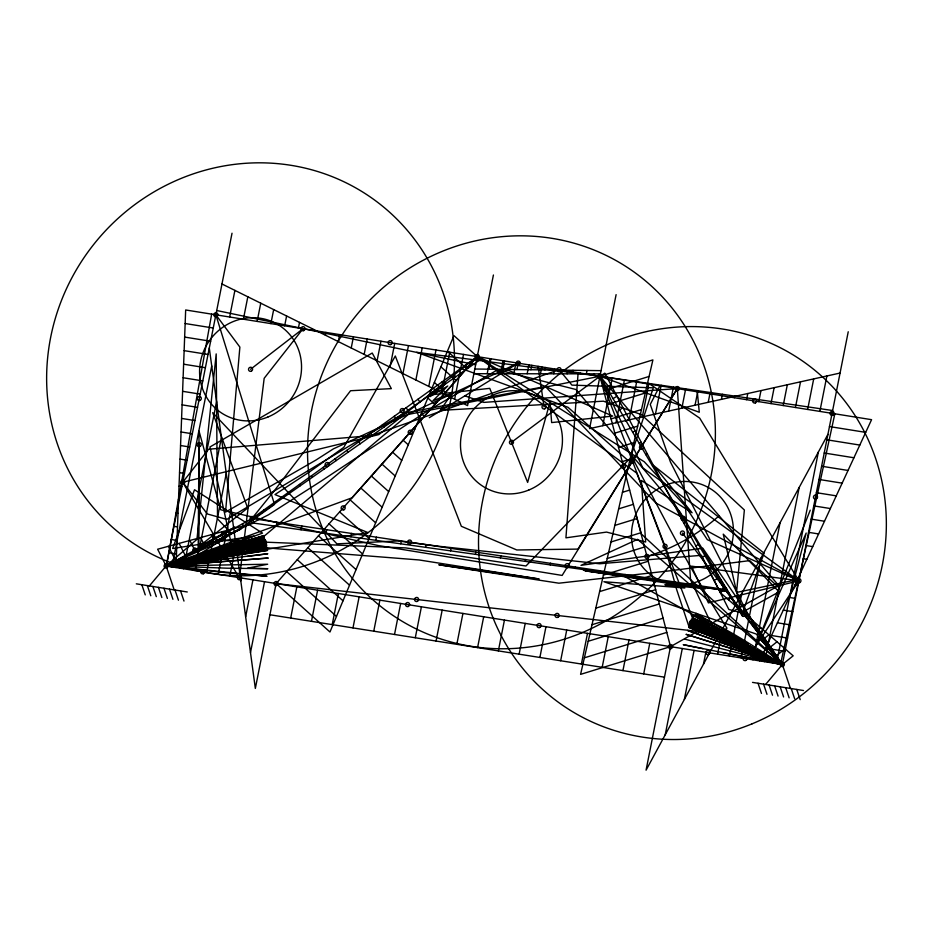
<?xml version="1.0" encoding="UTF-8"?>
<svg xmlns="http://www.w3.org/2000/svg" width="933" height="933" viewBox="0 0 933 933"><rect width="100%" height="100%" fill="white"/><g stroke="black" fill="none" stroke-linecap="round" stroke-linejoin="round"><path stroke-width="1.4" d="M199.161 444.644L198.881 547.799L235.034 527.098L198.426 546.913L247.677 508.007L212.701 412.689L336.906 543.846L398.088 540.965L438.277 546.19L599.581 563.765L701.476 555.31L728.836 609.447L748.348 614.59L782.355 664.518L790.414 688.437M175.964 567.544L185.667 309.978L871.574 419.675L759.754 660.902M578.122 372.734L565.934 537.84L606.532 532.09L645.659 542.003L641.356 480.46L692.099 512.777L654.138 465.94L764.08 553.152L742.668 612.071L779.067 591.837L723.25 534.143L742.132 615.768L710.829 563.987L742.656 615.418L679.982 511.902L575.883 389.481L497.604 369.748L425.74 412.001L321.255 481.043L268.529 514.771L231.361 533.408L217.529 518.865L216.188 353.91L196.945 539.379L166.144 565.969L149.385 585.924M239.443 577.737L264.179 378.285L303.003 328.743L250.557 369.293M166.517 566.028L211.663 314.129M276.156 526.27L276.914 522.235M301.067 529.781L301.791 525.967M325.99 533.291L326.667 529.687M350.901 536.802L351.531 533.408M375.812 540.312L376.407 537.14M400.724 543.822L401.272 540.86M425.635 547.333L426.148 544.58M450.546 550.843L451.024 548.312M475.457 554.354L475.888 552.033M500.368 557.864L500.764 555.753M525.279 561.374L525.629 559.485M550.19 564.885L550.505 563.205M575.101 568.395L575.381 566.926M600.012 571.906L600.246 570.658M624.923 575.416L625.122 574.378M649.835 578.927L649.998 578.098M674.746 582.437L674.862 581.83M174.203 589.889L166.144 565.969L232.025 233.215M171.929 566.891L211.721 365.911M229.635 316.998L234.906 290.385M183.498 568.745L216.573 401.75M243.385 319.203L247.828 296.787M195.079 570.599L221.413 437.589M206.648 572.454L226.264 473.428M257.146 321.407L260.75 303.19M218.229 574.296L231.104 509.266M270.897 323.599L273.672 309.593M229.798 576.151L235.956 545.094M284.658 325.804L286.606 315.984M240.796 580.932L241.379 578.005M298.42 328.008L299.528 322.386M245.647 616.771L252.948 579.848M312.112 330.504L312.45 328.789M250.487 652.61L264.529 581.702M325.384 335.192L325.932 332.405M338.306 341.595L339.694 334.609M290.688 618.043L296.857 586.88M351.228 347.997L353.444 336.801M311.459 621.331L317.617 590.192M364.162 354.4L367.205 339.006M377.084 360.791L380.967 341.21M332.218 624.62L338.376 593.516M390.006 367.194L394.717 343.402M402.939 373.597L408.479 345.607M352.989 627.897L359.135 596.84M415.861 379.999L422.229 347.811M373.76 631.186L379.894 600.152M428.783 386.402L435.991 350.003M441.706 392.805L449.753 352.207M394.519 634.475L400.654 603.476M454.639 399.207L463.503 354.412M415.29 637.752L421.413 606.8M493.417 275.013L467.561 405.61L221.972 283.982M487.201 373.701L490.175 358.669M488.834 369.188L490.898 358.785M436.049 641.041L442.172 610.112M500.52 373.725L503.097 360.733M502.864 369.375L504.531 360.966M456.82 644.33L462.931 613.436M513.838 373.748L516.007 362.809M516.894 369.55L518.153 363.147L333.384 448.878L315.821 460.132L225.541 512.1L239.874 347.088L215.873 314.806L274.524 504.45L240.469 528.661L166.144 565.969L157.63 549.21L254.336 523.016L252.05 518.515L477.264 356.604L612.724 416.083L551.648 422.579L550.027 402.088L527.646 482.419L489.755 388.35L428.702 395.079L445.869 383.171L429.891 396.7L447.77 385.982L432.912 400.77L452.167 393.096L440.271 410.38L603.406 401.178L641.368 414.59L744.371 509.978L736.545 592.455L796.91 579.708L655.876 503.027L545.397 386.507L404.071 413.144L226.824 519.389L207.394 513.99L182.716 482.244L208.595 449.216L371.626 435.594L559.054 369.69L571.929 385.119L653.263 387.813L631.151 455.444C661.649 513.803 691.668 572.524 726.947 628.177A39.128 37.378 -52.9 0 0 719.005 638.708L720.241 636.516L738.47 644.971L719.81 637.461L738.213 645.531L719.681 637.764L750.878 651.246M527.157 373.771L528.918 364.873M530.912 369.736L531.787 365.328M477.579 647.607L483.691 616.76M540.475 373.783L541.84 366.937M544.942 369.923L545.42 367.509M498.35 650.896L504.45 620.072M553.794 373.806L554.75 369.001M567.112 373.83L567.661 371.066M572.687 371.87L573.002 370.284M519.121 654.185L525.209 623.396M580.431 373.853L580.571 373.13M586.321 374.051L587.02 370.471M593.493 375.194L593.75 373.865M539.88 657.462L545.968 626.719M616.107 294.641L589.574 428.62L840.062 373.048M602.753 425.693L612.188 378.063M560.651 660.751L566.728 630.032M615.943 422.766L624.434 379.871M629.122 419.838L636.679 381.679M581.411 664.039L587.487 633.355M642.312 416.923L648.925 383.475M602.182 667.317L608.246 636.679M655.491 413.995L661.182 385.282M668.681 411.068L673.428 387.09M622.941 670.605L629.005 639.991M681.86 408.141L685.673 388.886M695.038 405.225L697.919 390.694M643.712 673.894L649.765 643.315M708.229 402.298L710.165 392.501M721.407 399.371L722.41 394.297M665.206 734.819L682.291 648.517M734.341 397.726L734.656 396.105M684.344 699.47L694.07 650.406M746.563 399.674L747.776 393.528M703.494 664.133L705.838 652.284M758.774 401.633L760.966 390.6M717.605 654.161L722.632 628.795M770.996 403.581L774.145 387.673M729.384 656.051L741.77 593.458M783.207 405.54L787.324 384.746M741.152 657.928L760.92 558.109M795.429 407.488L800.514 381.83M752.919 659.818L780.058 522.772M807.651 409.447L813.693 378.903M764.698 661.695L799.196 487.434M819.862 411.395L826.883 375.976M776.466 663.573L818.346 452.097M848.237 331.763L782.355 664.518L765.596 684.472M780.536 664.226L834.848 413.797M790.508 593.563L806.182 533.046L755.823 646.079L798.928 580.793L699.692 418.112L649.998 384.233M755.823 646.079L810.252 510.176M659.911 385.819L650.254 404.409L670.407 461.94L752.989 624.06L776.629 656.634L762.891 641.997L782.355 664.518L793.178 655.817L720.334 592.7L724.603 589.271L599.942 376.232L416.643 352.301L567.964 407.278L627.991 460.47L525.955 565.993L405.808 547.916L222.917 540.405L166.144 565.969L782.355 664.518L702.782 548.172L580.979 565.34L637.577 539.332L782.355 664.518L722.877 652.657M827.909 434.416L646.068 770.157L670.524 646.639L599.942 376.232L604.806 373.177L720.136 592.082L724.603 589.271L782.355 664.518L683.248 644.668L703.05 648.68M719.226 638.3L721.606 634.417M719.681 637.484L722.002 633.857M720.649 635.874L722.842 632.737M722.387 633.332L724.3 630.965M723.973 631.338L725.594 629.542M682.443 533.058L782.355 664.518L726.784 641.099L689.09 627.011L676.273 588.42L665.637 549.071L636.796 473.171L477.264 356.604L351.963 497.825L166.144 565.969L226.591 572.804L267.036 576.291L166.144 565.969L252.05 518.515L724.568 589.458L251.245 522.76L252.05 518.515L252.528 519.215L479.62 360.08L477.264 356.604L453.939 335.623L329.955 632.003L276.11 583.557L477.264 356.604L644.26 461.753L685.172 505.954L707.296 539.636L798.928 580.793L708.404 602.905L691.435 566.156L798.928 580.793L642.802 467.911L599.942 376.232L408.386 414.427L264.401 535.95L245.017 541.443M728.428 599.721L731.017 597.633M736.522 606.73L737.443 605.995M743.858 614.357L744.616 613.739M750.272 622.719L752.709 620.76M756.686 631.081L760.803 627.769M763.101 639.443L768.897 634.778M769.515 647.794L776.991 641.787M775.929 656.156L785.085 648.808M477.264 356.604L378.891 434.58L182.716 482.244L239.384 578.04M511.459 442.3L599.942 376.232L652.902 359.905L580.571 674.372L670.524 646.639L778.752 585.574L599.942 376.232L832.644 410.532M606.508 387.44L610.882 384.699M613.074 398.659L616.946 396.222M619.629 409.867L623.022 407.744M626.195 421.086L629.087 419.267M632.749 432.294L635.163 430.778M639.315 443.502L641.228 442.3M645.869 454.721L647.304 453.823M652.435 465.929L653.368 465.345M677.65 511.436L678.676 510.783M683.714 522.958L685.242 522.002M689.79 534.469L691.796 533.209M695.855 545.992L698.362 544.429M701.931 557.514L704.928 555.636M707.995 569.037L711.482 566.844M714.072 580.559L718.048 578.063M429.297 417.681L518.153 363.147M227.162 558.867L166.144 565.969L240.562 528.883L166.144 565.969L227.127 568.197L267.841 568.71L247.502 568.162L267.678 564.232L166.144 565.969L240.679 529.139L166.144 565.969L268.051 558.062L166.144 565.969L254.429 538.586L175.532 563.054L234.615 544.359M212.094 552.476L231.909 546.715L209.96 446.965L372.232 353.036L391.347 388.629L350.563 390.729L274.232 490.851L247.875 523.506L198.123 554.972L217.727 548.231L198.169 554.96L199.056 431.174L220.689 509.768L378.25 545.56L562.144 575.428L677.323 388.606L483.889 402.391L464.844 395.872M210.963 551.135L230.509 544.405L198.228 555.018M211.686 551.846L231.162 545.642M217.867 548.499L198.274 555.112L231.314 545.432L231.641 545.957L198.717 555.695L231.442 545.63L229.88 543.368L237.052 544.779L277.428 548.779L419.139 559.963L539.099 578.985L458.989 566.996L519.005 576.384L438.813 564.768L558.902 583.195L668.401 570.973L749.7 560.616L779.148 587.837M198.846 555.881L230.848 544.732L231.197 545.257L198.729 555.706L218.45 549.362M230.836 544.989L198.752 555.741M247.502 556.395L267.818 553.747L166.144 565.969L264.132 535.53L204.968 553.91L262.535 533.14L194.519 489.743L172.64 548.499L253.741 536.078L175.474 562.786L254.452 538.644L175.532 563.054L254.452 538.656M225.331 547.683L166.144 565.969L267.514 550.4L166.144 565.969L231.606 546.155M211.406 551.66L231.127 545.502M603.663 390.461L649.088 376.454M607.371 404.689L645.286 393.003M611.092 418.929L641.472 409.552M614.8 433.157L637.671 426.101M618.521 447.385L633.869 442.65M622.229 461.625L630.055 459.211M622.451 492.309L629.658 490.082M618.637 508.858L633.379 504.321M614.835 525.407L637.087 518.55M611.022 541.968L640.808 532.778M607.22 558.517L644.516 547.006M603.418 575.066L648.237 561.246M599.604 591.615L651.945 575.474M595.802 608.164L655.666 589.703M591.989 624.725L659.374 603.943M588.187 641.274L663.095 618.171M584.385 657.823L666.803 632.399M225.261 547.426L254.382 538.399M211.873 552.243L231.885 546.621M225.483 548.266L264.226 536.976L166.144 565.969L367.999 532.603L274.955 494.56L309.849 471.666L343.834 447.327L395.312 356.009L461.345 526.294L516.8 549.969L577.947 549.094L677.323 388.606L690.537 579.638L716.311 634.615L736.219 638.23L753.642 648.167A23.966 22.893 -52.9 0 1 752.476 648.785L738.691 644.388L720.078 636.796L718.83 639.047L732.347 643.443M245.566 543.624L264.447 538.178L166.144 565.969L267.211 547.811L226.789 555.112M246.755 549.805L266.92 545.817L166.144 565.969L225.716 549.245M246.545 548.511L266.675 544.254L166.144 565.969L264.785 539.332L225.354 550.517L265.24 540.114L166.144 565.969L226.602 553.829M246.219 546.703L266.278 542.108L166.144 565.969L265.66 540.872L166.144 565.969L266.465 543.053L166.144 565.969L265.427 540.452L166.144 565.969L226.439 552.837M166.144 565.969L265.952 541.408L166.144 565.969L226.194 551.461M473.882 373.69L600.409 373.876M474.804 369.013L601.05 370.646M769.235 649.31L782.355 664.518L623.559 575.871L583.44 570.215L723.833 590.157L585.084 570.821L705.243 588.851L664.891 584.711L684.857 588.012L603.873 581.714L756.208 634.02L782.355 664.518L697.581 631.373L276.11 583.557L255.339 688.437L209.295 347.997M269.929 614.765L664.471 677.171M185.154 323.529L213.249 328.019M829.46 426.568L865.696 432.364M184.652 337.081L210.636 341.245M826.848 439.793L859.806 445.064M184.139 350.645L208.024 354.458M824.236 453.006L853.917 457.765M183.626 364.197L205.4 367.684M821.611 466.232L848.039 470.454M183.113 377.748L202.788 380.897M818.999 479.445L842.149 483.154M182.6 391.312L200.163 394.123M816.375 492.671L836.271 495.855M182.098 404.864L197.551 407.336M813.763 505.884L830.382 508.543M181.585 418.427L194.927 420.561M811.139 519.11L824.492 521.244M181.072 431.979L192.315 433.775M808.526 532.323L818.614 533.944M180.559 445.531L189.702 447M805.902 545.548L812.725 546.633M180.046 459.094L187.078 460.214M803.29 558.762L806.835 559.334M179.544 472.646L184.466 473.439M179.031 486.198L181.842 486.653M795.068 584.723L798.053 585.201M178.401 499.738L179.229 499.878M789.19 597.423L795.441 598.426M176.022 512.998L178.005 513.313M783.3 610.124L792.817 611.64M173.643 526.259L177.503 526.877M777.411 622.812L790.204 624.865M171.264 539.507L176.99 540.429M771.533 635.513L787.58 638.079M168.756 552.744L176.477 553.98M765.643 648.213L784.968 651.304M136.311 583.825L187.276 591.977M752.523 682.385L803.488 690.525M216.724 310.514L475.655 364.756M684.705 639.14L782.355 664.518L641.379 533.991L635.991 514.34M447.408 351.216L466.675 368.547M440.889 366.821L456.085 380.501M434.358 382.413L445.507 392.443M427.839 398.018L434.918 404.386M421.308 413.611L424.328 416.328M413.739 428.27L414.788 429.215M403.149 440.224L408.257 444.808M392.56 452.167L401.738 460.412M381.982 464.109L395.207 476.017M371.392 476.052L388.688 491.609M360.803 487.994L382.157 507.214M350.213 499.948L375.637 522.807M339.624 511.89L369.106 538.411M329.046 523.833L362.587 554.004M318.456 535.775L356.056 569.608M307.867 547.718L349.537 585.201M297.277 559.672L343.006 600.805M286.688 571.614L336.486 616.398M465.415 365.13L467.666 368.453M453.555 373.655L455.712 376.827M441.706 382.168L443.758 385.201M429.845 390.694L431.816 393.574M417.996 399.219L419.862 401.96M406.147 407.733L407.908 410.333M394.286 416.258L395.954 418.707M382.437 424.783L383.999 427.081M370.588 433.297L372.045 435.454M358.727 441.822L360.091 443.84M346.878 450.347L348.137 452.213M335.017 458.861L336.195 460.587M323.168 467.386L324.241 468.961M311.319 475.912L312.287 477.334M299.458 484.425L300.333 485.708M287.609 492.951L288.379 494.093M275.76 501.476L276.425 502.467M263.899 509.989L264.471 510.841M242.498 523.786L243.583 525.932M222.101 531.752L223.407 534.329M211.359 534.656L213.867 539.601M200.607 537.571L204.315 544.884M189.866 540.475L194.775 550.155M179.124 543.391L185.235 555.427M168.372 546.295L175.684 560.698M697.581 631.373L599.942 376.232L699.284 412.246L697.313 391.802M796.759 689.452L800.199 699.622M791.231 688.566L794.659 698.735M785.703 687.679L789.131 697.849M780.163 686.805L783.592 696.963M774.635 685.918L778.064 696.088M769.095 685.032L772.524 695.202M763.567 684.146L766.996 694.315M758.028 683.259L761.468 693.429M180.559 590.904L183.988 601.074M175.019 590.018L178.448 600.187M169.491 589.131L172.92 599.301M163.951 588.245L167.38 598.415M158.423 587.358L161.852 597.528M152.884 586.484L156.312 596.642M147.356 585.597L150.784 595.767M141.828 584.711L145.256 594.881M538.143 366.342L544.032 406.905M719.145 515.786A191.72 183.171 -52.9 0 1 647.001 556.5M693.907 615.803L693.441 618.159L712.066 625.716L747.8 644.003L696.065 613.284L695.295 614.964C726.399 627.524 754.109 646.732 782.355 664.518L686.233 634.37L782.355 664.518L694.91 615.36L782.355 664.518L687.656 630.486L782.355 664.518L692.683 614.835L693.172 618.486L729.163 636.306L782.355 664.518L688.904 627.408L782.355 664.518L728.976 636.644L692.892 619.022L782.355 664.518L689.324 626.498L727.005 640.598L782.355 664.518L728.743 637.087L692.531 619.71L782.355 664.518L689.954 625.017L782.355 664.518L691.516 618.976L690.77 621.914L727.88 637.344L781.784 664.214L693.907 615.803M231.384 545.84L211.663 551.963L231.384 545.84M708.567 632.632L689.604 625.88L689.499 622.008L782.355 664.518L692.076 620.585L782.355 664.518L708.567 632.632M709.068 631.559L690.175 624.644L690.152 620.993L782.355 664.518L690.817 623.151L782.355 664.518L691.516 621.705L782.355 664.518L709.068 631.559M699.82 580.758A52.458 50.114 -52.9 0 0 715.249 492.134A52.458 50.114 -52.9 0 0 632.236 526.282A52.458 50.114 -52.9 0 0 699.82 580.758M751.986 723.868A209.832 200.478 -52.9 0 0 813.681 369.351A209.832 200.478 -52.9 0 0 481.638 505.954A209.832 200.478 -52.9 0 0 751.986 723.868M320.112 560.115A209.832 200.478 -52.9 0 0 381.807 205.587A209.832 200.478 -52.9 0 0 49.764 342.189A209.832 200.478 -52.9 0 0 320.112 560.115M267.946 417.004A52.458 50.114 -52.9 0 0 283.375 328.369A52.458 50.114 -52.9 0 0 200.362 362.517A52.458 50.114 -52.9 0 0 267.946 417.004M581.014 633.122A209.832 200.478 -52.9 0 0 642.709 278.594A209.832 200.478 -52.9 0 0 310.666 415.197A209.832 200.478 -52.9 0 0 581.014 633.122M528.848 490.012A52.458 50.114 -52.9 0 0 544.277 401.377A52.458 50.114 -52.9 0 0 461.264 435.524A52.458 50.114 -52.9 0 0 528.848 490.012M600.642 378.133A2.099 2.006 -52.9 0 0 601.26 374.588A2.099 2.006 -52.9 0 0 597.936 375.952A2.099 2.006 -52.9 0 0 600.642 378.133M559.753 371.602A2.099 2.006 -52.9 0 0 560.36 368.057A2.099 2.006 -52.9 0 0 557.048 369.421A2.099 2.006 -52.9 0 0 559.753 371.602M518.853 365.06A2.099 2.006 -52.9 0 0 519.471 361.514A2.099 2.006 -52.9 0 0 516.147 362.879A2.099 2.006 -52.9 0 0 518.853 365.06M477.964 358.517A2.099 2.006 -52.9 0 0 478.582 354.972A2.099 2.006 -52.9 0 0 475.259 356.336A2.099 2.006 -52.9 0 0 477.964 358.517M252.738 520.427A2.099 2.006 -52.9 0 0 253.356 516.882A2.099 2.006 -52.9 0 0 250.044 518.247A2.099 2.006 -52.9 0 0 252.738 520.427M410.263 544.009A2.099 2.006 -52.9 0 0 410.882 540.464A2.099 2.006 -52.9 0 0 407.558 541.828A2.099 2.006 -52.9 0 0 410.263 544.009M567.777 567.602A2.099 2.006 -52.9 0 0 568.395 564.057A2.099 2.006 -52.9 0 0 565.083 565.421A2.099 2.006 -52.9 0 0 567.777 567.602M725.303 591.184A2.099 2.006 -52.9 0 0 725.921 587.638A2.099 2.006 -52.9 0 0 722.597 589.003A2.099 2.006 -52.9 0 0 725.303 591.184M783.044 666.43A2.099 2.006 -52.9 0 0 783.662 662.885A2.099 2.006 -52.9 0 0 780.338 664.249A2.099 2.006 -52.9 0 0 783.044 666.43M799.628 582.705A2.099 2.006 -52.9 0 0 800.246 579.16A2.099 2.006 -52.9 0 0 796.922 580.524A2.099 2.006 -52.9 0 0 799.628 582.705M816.2 498.98A2.099 2.006 -52.9 0 0 816.818 495.435A2.099 2.006 -52.9 0 0 813.494 496.811A2.099 2.006 -52.9 0 0 816.2 498.98M832.772 415.267A2.099 2.006 -52.9 0 0 833.391 411.721A2.099 2.006 -52.9 0 0 830.078 413.086A2.099 2.006 -52.9 0 0 832.772 415.267M755.403 402.893A2.099 2.006 -52.9 0 0 756.022 399.347A2.099 2.006 -52.9 0 0 752.698 400.712A2.099 2.006 -52.9 0 0 755.403 402.893M678.023 390.507A2.099 2.006 -52.9 0 0 678.641 386.962A2.099 2.006 -52.9 0 0 675.317 388.338A2.099 2.006 -52.9 0 0 678.023 390.507M642.196 449.158A2.099 2.006 -52.9 0 0 642.814 445.612A2.099 2.006 -52.9 0 0 639.49 446.977A2.099 2.006 -52.9 0 0 642.196 449.158M683.749 520.171A2.099 2.006 -52.9 0 0 684.367 516.625A2.099 2.006 -52.9 0 0 681.043 517.99A2.099 2.006 -52.9 0 0 683.749 520.171M744.546 616.27A2.099 2.006 -52.9 0 0 745.164 612.724A2.099 2.006 -52.9 0 0 741.852 614.089A2.099 2.006 -52.9 0 0 744.546 616.27M763.8 641.344A2.099 2.006 -52.9 0 0 764.419 637.799A2.099 2.006 -52.9 0 0 761.095 639.163A2.099 2.006 -52.9 0 0 763.8 641.344M327.821 466.453A2.099 2.006 -52.9 0 0 328.428 462.908A2.099 2.006 -52.9 0 0 325.116 464.272A2.099 2.006 -52.9 0 0 327.821 466.453M402.893 412.491A2.099 2.006 -52.9 0 0 403.499 408.946A2.099 2.006 -52.9 0 0 400.187 410.31A2.099 2.006 -52.9 0 0 402.893 412.491M390.834 344.58A2.099 2.006 -52.9 0 0 391.452 341.035A2.099 2.006 -52.9 0 0 388.128 342.399A2.099 2.006 -52.9 0 0 390.834 344.58M303.703 330.644A2.099 2.006 -52.9 0 0 304.31 327.098A2.099 2.006 -52.9 0 0 300.997 328.463A2.099 2.006 -52.9 0 0 303.703 330.644M216.573 316.707A2.099 2.006 -52.9 0 0 217.179 313.161A2.099 2.006 -52.9 0 0 213.867 314.538A2.099 2.006 -52.9 0 0 216.573 316.707M199.989 400.432A2.099 2.006 -52.9 0 0 200.607 396.887A2.099 2.006 -52.9 0 0 197.283 398.251A2.099 2.006 -52.9 0 0 199.989 400.432M183.416 484.157A2.099 2.006 -52.9 0 0 184.034 480.612A2.099 2.006 -52.9 0 0 180.71 481.976A2.099 2.006 -52.9 0 0 183.416 484.157M166.832 567.882A2.099 2.006 -52.9 0 0 167.45 564.337A2.099 2.006 -52.9 0 0 164.126 565.701A2.099 2.006 -52.9 0 0 166.832 567.882M195.475 552.056A2.099 2.006 -52.9 0 0 196.093 548.511A2.099 2.006 -52.9 0 0 192.769 549.875A2.099 2.006 -52.9 0 0 195.475 552.056M224.107 536.242A2.099 2.006 -52.9 0 0 224.725 532.696A2.099 2.006 -52.9 0 0 221.401 534.061A2.099 2.006 -52.9 0 0 224.107 536.242M544.732 408.817A2.099 2.006 -52.9 0 0 545.35 405.272A2.099 2.006 -52.9 0 0 542.026 406.636A2.099 2.006 -52.9 0 0 544.732 408.817M199.86 446.557A2.099 2.006 -52.9 0 0 200.478 443.012A2.099 2.006 -52.9 0 0 197.155 444.376A2.099 2.006 -52.9 0 0 199.86 446.557M276.798 585.469A2.099 2.006 -52.9 0 0 277.416 581.924A2.099 2.006 -52.9 0 0 274.092 583.288A2.099 2.006 -52.9 0 0 276.798 585.469M408.269 606.485A2.099 2.006 -52.9 0 0 408.887 602.94A2.099 2.006 -52.9 0 0 405.563 604.316A2.099 2.006 -52.9 0 0 408.269 606.485M539.74 627.512A2.099 2.006 -52.9 0 0 540.359 623.967A2.099 2.006 -52.9 0 0 537.046 625.343A2.099 2.006 -52.9 0 0 539.74 627.512M671.224 648.54A2.099 2.006 -52.9 0 0 671.842 644.995A2.099 2.006 -52.9 0 0 668.518 646.359A2.099 2.006 -52.9 0 0 671.224 648.54M624.165 468.273A2.099 2.006 -52.9 0 0 624.783 464.727A2.099 2.006 -52.9 0 0 621.46 466.092A2.099 2.006 -52.9 0 0 624.165 468.273M708.497 654.5A2.099 2.006 -52.9 0 0 709.115 650.954A2.099 2.006 -52.9 0 0 705.791 652.33A2.099 2.006 -52.9 0 0 708.497 654.5M745.77 660.471A2.099 2.006 -52.9 0 0 746.388 656.925A2.099 2.006 -52.9 0 0 743.065 658.29A2.099 2.006 -52.9 0 0 745.77 660.471M417.296 601.4A2.099 2.006 -52.9 0 0 417.914 597.855A2.099 2.006 -52.9 0 0 414.59 599.219A2.099 2.006 -52.9 0 0 417.296 601.4M557.782 617.343A2.099 2.006 -52.9 0 0 558.4 613.797A2.099 2.006 -52.9 0 0 555.077 615.162A2.099 2.006 -52.9 0 0 557.782 617.343M698.281 633.274A2.099 2.006 -52.9 0 0 698.899 629.728A2.099 2.006 -52.9 0 0 695.575 631.093A2.099 2.006 -52.9 0 0 698.281 633.274M633.192 463.188A2.099 2.006 -52.9 0 0 633.799 459.642A2.099 2.006 -52.9 0 0 630.486 461.007A2.099 2.006 -52.9 0 0 633.192 463.188M665.73 548.231A2.099 2.006 -52.9 0 0 666.349 544.685A2.099 2.006 -52.9 0 0 663.025 546.05A2.099 2.006 -52.9 0 0 665.73 548.231M726.527 644.33A2.099 2.006 -52.9 0 0 727.145 640.784A2.099 2.006 -52.9 0 0 723.833 642.149A2.099 2.006 -52.9 0 0 726.527 644.33M754.785 655.374A2.099 2.006 -52.9 0 0 755.403 651.829A2.099 2.006 -52.9 0 0 752.091 653.193A2.099 2.006 -52.9 0 0 754.785 655.374M683.131 534.959A2.099 2.006 -52.9 0 0 683.749 531.413A2.099 2.006 -52.9 0 0 680.425 532.79A2.099 2.006 -52.9 0 0 683.131 534.959M647.689 558.412A2.099 2.006 -52.9 0 0 648.307 554.867A2.099 2.006 -52.9 0 0 644.995 556.231A2.099 2.006 -52.9 0 0 647.689 558.412M343.857 509.815A2.099 2.006 -52.9 0 0 344.475 506.269A2.099 2.006 -52.9 0 0 341.151 507.634A2.099 2.006 -52.9 0 0 343.857 509.815M410.905 434.16A2.099 2.006 -52.9 0 0 411.523 430.614A2.099 2.006 -52.9 0 0 408.199 431.991A2.099 2.006 -52.9 0 0 410.905 434.16M203.487 573.737A2.099 2.006 -52.9 0 0 204.105 570.191A2.099 2.006 -52.9 0 0 200.782 571.556A2.099 2.006 -52.9 0 0 203.487 573.737M240.143 579.603A2.099 2.006 -52.9 0 0 240.761 576.058A2.099 2.006 -52.9 0 0 237.437 577.422A2.099 2.006 -52.9 0 0 240.143 579.603M251.257 371.206A2.099 2.006 -52.9 0 0 251.875 367.66A2.099 2.006 -52.9 0 0 248.551 369.025A2.099 2.006 -52.9 0 0 251.257 371.206M512.159 444.213A2.099 2.006 -52.9 0 0 512.777 440.668A2.099 2.006 -52.9 0 0 509.453 442.032A2.099 2.006 -52.9 0 0 512.159 444.213"/></g></svg>
